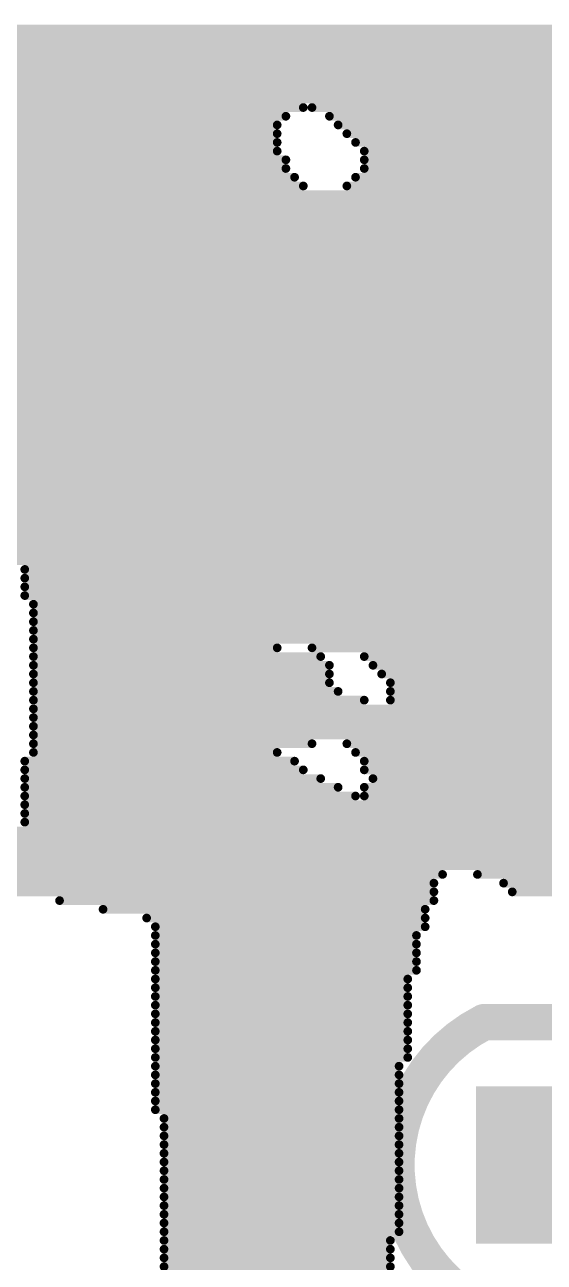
# Model space of a CAD drawing. Header units: millimetres. Extents: x -6 to 151, y -20 to 98.
# Drawn here: x 36.886 to 38.705, y 26.233 to 30.561 of the extents above; entities that cross this region are included whole.
import ezdxf

# ---------------------------------------------------------------- set-up
doc = ezdxf.new("R2010")
doc.units = ezdxf.units.MM
for name, color, linetype in [('BottomOverlay', 54, 'Continuous'), ('TopOverlay', 2, 'Continuous'), ('TopPaste', 8, 'Continuous'), ('TopSolder', 216, 'Continuous')]:
    doc.layers.add(name, color=color, linetype=linetype)

# ---------------------------------------------------------------- blocks, each defined once
blk = doc.blocks.new('CAP0402_167')
at = {"layer": 'TopPaste'}
for points in [[(-0.75, 0.25), (-0.25, 0.25), (-0.25, -0.25), (-0.75, -0.25)], [(0.25, 0.25), (0.75, 0.25), (0.75, -0.25), (0.25, -0.25)]]:
    blk.add_hatch(color=8, dxfattribs=at).paths.add_polyline_path(points)
at = {"layer": 'TopSolder'}
for points in [[(-0.7754, 0.2754), (-0.2246, 0.2754), (-0.2246, -0.2754), (-0.7754, -0.2754)], [(0.2246, 0.2754), (0.7754, 0.2754), (0.7754, -0.2754), (0.2246, -0.2754)]]:
    blk.add_hatch(color=216, dxfattribs=at).paths.add_polyline_path(points)
at = {"layer": 'TopOverlay', "const_width": 0.127}
for points in [[(-0.7472, -0.4997, -0.613401), (-0.7463, 0.5002)], [(0.7471, 0.4997, -0.613401), (0.7463, -0.5002)]]:
    blk.add_lwpolyline(points, format="xyb", dxfattribs=at)
for points in [[(-0.7466, 0.5), (-0.3466, 0.5)], [(0.3466, 0.5), (0.7466, 0.5)], [(-0.7466, -0.5), (-0.3466, -0.5)], [(0.3466, -0.5), (0.7466, -0.5)]]:
    blk.add_lwpolyline(points, dxfattribs=at)
at = {"layer": 'TopOverlay', "const_width": 0.0635}
for points in [[(-0.7784, 0.5, 1), (-0.7149, 0.5, 1)], [(-0.778, 0.5002, 1), (-0.7145, 0.5002, 1)], [(-0.3784, 0.5, 1), (-0.3149, 0.5, 1)], [(0.3149, 0.5, 1), (0.3784, 0.5, 1)], [(0.7149, 0.5, 1), (0.7784, 0.5, 1)], [(0.7154, 0.4997, 1), (0.7789, 0.4997, 1)], [(-0.7789, -0.4997, 1), (-0.7154, -0.4997, 1)], [(-0.7784, -0.5, 1), (-0.7149, -0.5, 1)], [(-0.3784, -0.5, 1), (-0.3149, -0.5, 1)], [(0.3149, -0.5, 1), (0.3784, -0.5, 1)], [(0.7145, -0.5002, 1), (0.778, -0.5002, 1)], [(0.7149, -0.5, 1), (0.7784, -0.5, 1)]]:
    blk.add_lwpolyline(points, format="xyb", close=True, dxfattribs=at)
blk = doc.blocks.new('RES0402_173')
at = {"layer": 'TopPaste'}
for points in [[(-0.75, -0.27), (-0.75, 0.27), (-0.25, 0.27), (-0.25, -0.27)], [(0.25, -0.27), (0.25, 0.27), (0.75, 0.27), (0.75, -0.27)]]:
    blk.add_hatch(color=8, dxfattribs=at).paths.add_polyline_path(points)
at = {"layer": 'TopSolder'}
for points in [[(-0.7754, -0.2954), (-0.7754, 0.2954), (-0.2246, 0.2954), (-0.2246, -0.2954)], [(0.2246, -0.2954), (0.2246, 0.2954), (0.7754, 0.2954), (0.7754, -0.2954)]]:
    blk.add_hatch(color=216, dxfattribs=at).paths.add_polyline_path(points)
at = {"layer": 'TopOverlay', "const_width": 0.127}
for points in [[(0.9652, 0.4826), (-0.9652, 0.4826)], [(-0.9652, 0.4826), (-0.9652, -0.4826)], [(0.9652, -0.4826), (0.9652, 0.4826)], [(0.9652, -0.4826), (-0.9652, -0.4826)]]:
    blk.add_lwpolyline(points, dxfattribs=at)
at = {"layer": 'TopOverlay', "const_width": 0.0635}
for points in [[(-0.997, 0.4826, 1), (-0.9335, 0.4826, 1)], [(-0.997, 0.4826, 1), (-0.9335, 0.4826, 1)], [(0.9335, 0.4826, 1), (0.997, 0.4826, 1)], [(0.9335, 0.4826, 1), (0.997, 0.4826, 1)], [(-0.997, -0.4826, 1), (-0.9335, -0.4826, 1)], [(-0.997, -0.4826, 1), (-0.9335, -0.4826, 1)], [(0.9335, -0.4826, 1), (0.997, -0.4826, 1)], [(0.9335, -0.4826, 1), (0.997, -0.4826, 1)]]:
    blk.add_lwpolyline(points, format="xyb", close=True, dxfattribs=at)

msp = doc.modelspace()

# ---------------------------------------------------------------- linework, layer by layer
at = {"layer": 'BottomOverlay', "const_width": 0.0305}
for points in [[(35.6667, 30.546), (40.7264, 30.546)], [(35.6667, 30.5156), (40.6959, 30.5156)], [(35.6667, 30.4851), (40.6654, 30.4851)], [(35.6972, 30.4546), (40.6349, 30.4546)], [(35.6972, 30.4241), (40.6349, 30.4241)], [(35.6972, 30.3936), (40.6044, 30.3936)], [(34.7828, 30.3632), (40.574, 30.3632)], [(34.7828, 30.3327), (40.5435, 30.3327)], [(34.7828, 30.3022), (40.5435, 30.3022)], [(34.7828, 30.2717), (37.8612, 30.2717)], [(34.7828, 30.2412), (37.8003, 30.2412)], [(37.8917, 30.2717), (40.513, 30.2717)], [(37.9527, 30.2412), (40.4825, 30.2412)], [(33.4416, 30.2108), (37.7698, 30.2108)], [(37.9832, 30.2108), (40.452, 30.2108)], [(33.4416, 30.1803), (37.7698, 30.1803)], [(38.0136, 30.1803), (40.4216, 30.1803)], [(33.4416, 30.1498), (37.7698, 30.1498)], [(33.4416, 30.1193), (37.7698, 30.1193)], [(38.0441, 30.1498), (40.4216, 30.1498)], [(38.0746, 30.1193), (40.3911, 30.1193)], [(33.4416, 30.0888), (37.8003, 30.0888)], [(38.0746, 30.0888), (40.3606, 30.0888)], [(33.4416, 30.0584), (37.8003, 30.0584)], [(33.4416, 30.0279), (37.8308, 30.0279)], [(38.0441, 30.0279), (40.2082, 30.0279)], [(38.0746, 30.0584), (40.3301, 30.0584)], [(33.4721, 29.9974), (37.8612, 29.9974)], [(38.0136, 29.9974), (40.2082, 29.9974)], [(33.4721, 29.9669), (40.2082, 29.9669)], [(33.4721, 29.9364), (40.2387, 29.9364)], [(33.4721, 29.906), (40.2387, 29.906)], [(33.4721, 29.8755), (40.2692, 29.8755)], [(33.4721, 29.845), (40.2692, 29.845)], [(33.5026, 29.8145), (40.2996, 29.8145)], [(33.5026, 29.784), (40.3301, 29.784)], [(33.5026, 29.7536), (40.3301, 29.7536)], [(33.5026, 29.7231), (40.3606, 29.7231)], [(33.5026, 29.6926), (40.3606, 29.6926)], [(33.5026, 29.6621), (40.3911, 29.6621)], [(33.5331, 29.6316), (40.4216, 29.6316)], [(33.5331, 29.6012), (40.4216, 29.6012)], [(33.5331, 29.5707), (40.452, 29.5707)], [(33.5331, 29.5402), (40.4825, 29.5402)], [(33.5331, 29.5097), (40.4825, 29.5097)], [(33.5331, 29.4792), (40.513, 29.4792)], [(33.5331, 29.4488), (40.513, 29.4488)], [(33.5636, 29.4183), (40.5435, 29.4183)], [(33.5636, 29.3878), (40.574, 29.3878)], [(33.5636, 29.3573), (40.6044, 29.3573)], [(33.5636, 29.3268), (40.6349, 29.3268)], [(33.5636, 29.2964), (40.6654, 29.2964)], [(33.5636, 29.2659), (40.6959, 29.2659)], [(33.5636, 29.2354), (40.7264, 29.2354)], [(33.5636, 29.2049), (40.7568, 29.2049)], [(33.5636, 29.1744), (40.7568, 29.1744)], [(33.5636, 29.144), (40.7873, 29.144)], [(33.5636, 29.1135), (40.8178, 29.1135)], [(33.5636, 29.083), (40.8483, 29.083)], [(33.5636, 29.0525), (40.8483, 29.0525)], [(33.5636, 29.022), (40.8788, 29.022)], [(33.594, 28.9916), (40.9092, 28.9916)], [(33.594, 28.9611), (40.9092, 28.9611)], [(33.594, 28.9306), (40.9397, 28.9306)], [(33.594, 28.9001), (40.6349, 28.9001)], [(33.594, 28.8696), (40.6044, 28.8696)], [(33.1064, 28.8392), (40.6044, 28.8392)], [(33.6245, 28.8087), (39.8424, 28.8087)], [(33.6245, 28.7782), (39.812, 28.7782)], [(34.7523, 28.7477), (39.1719, 28.7477)], [(34.7523, 28.7172), (39.1414, 28.7172)], [(34.7523, 28.6868), (39.1414, 28.6868)], [(36.8859, 28.6563), (39.1414, 28.6563)], [(36.8859, 28.6258), (39.1719, 28.6258)], [(36.8859, 28.5953), (39.2024, 28.5953)], [(36.8859, 28.5648), (39.2328, 28.5648)], [(36.9164, 28.5344), (39.2633, 28.5344)], [(36.9164, 28.5039), (39.2938, 28.5039)], [(36.9164, 28.4734), (42.9209, 28.4734)], [(36.9164, 28.4429), (42.9209, 28.4429)], [(36.9164, 28.4124), (42.9209, 28.4124)], [(36.9164, 28.382), (37.7698, 28.382)], [(37.8917, 28.382), (42.8904, 28.382)], [(36.9164, 28.3515), (37.9222, 28.3515)], [(38.0746, 28.3515), (42.8904, 28.3515)], [(36.9164, 28.321), (37.9527, 28.321)], [(38.1051, 28.321), (42.8904, 28.321)], [(36.9164, 28.2905), (37.9527, 28.2905)], [(36.9164, 28.26), (37.9527, 28.26)], [(38.1356, 28.2905), (42.8904, 28.2905)], [(38.166, 28.26), (42.8904, 28.26)], [(36.9164, 28.2296), (37.9832, 28.2296)], [(38.166, 28.2296), (40.8788, 28.2296)], [(36.9164, 28.1991), (38.0746, 28.1991)], [(36.9164, 28.1686), (40.7873, 28.1686)], [(38.166, 28.1991), (40.8178, 28.1991)], [(36.9164, 28.1381), (40.7568, 28.1381)], [(36.9164, 28.1076), (42.8904, 28.1076)], [(36.9164, 28.0772), (41.0616, 28.0772)], [(36.9164, 28.0467), (37.8917, 28.0467)], [(38.0136, 28.0467), (41.0312, 28.0467)], [(36.9164, 28.0162), (37.7698, 28.0162)], [(38.0441, 28.0162), (40.9702, 28.0162)], [(36.8859, 27.9857), (37.8308, 27.9857)], [(36.8859, 27.9552), (37.8612, 27.9552)], [(38.0746, 27.9857), (40.9397, 27.9857)], [(38.0746, 27.9552), (39.8424, 27.9552)], [(36.8859, 27.9248), (37.9222, 27.9248)], [(38.1051, 27.9248), (39.812, 27.9248)], [(36.8859, 27.8943), (37.9832, 27.8943)], [(36.8859, 27.8638), (38.0441, 27.8638)], [(38.0746, 27.8943), (39.751, 27.8943)], [(38.0746, 27.8638), (39.69, 27.8638)], [(36.8859, 27.8333), (39.6596, 27.8333)], [(36.8859, 27.8028), (39.6596, 27.8028)], [(36.8859, 27.7724), (39.6291, 27.7724)], [(36.8554, 27.7419), (41.275, 27.7419)], [(36.8554, 27.7114), (40.2692, 27.7114)], [(35.5448, 27.6809), (41.214, 27.6809)], [(36.8249, 27.6504), (39.9339, 27.6504)], [(36.8249, 27.62), (39.8729, 27.62)], [(36.7944, 27.559), (38.3184, 27.559)], [(36.8249, 27.5895), (38.3489, 27.5895)], [(38.4708, 27.5895), (39.812, 27.5895)], [(38.5623, 27.559), (39.812, 27.559)], [(36.7944, 27.5285), (38.3184, 27.5285)], [(38.5928, 27.5285), (39.7815, 27.5285)], [(37.0078, 27.498), (38.3184, 27.498)], [(37.1602, 27.4676), (38.288, 27.4676)], [(37.3126, 27.4371), (38.288, 27.4371)], [(37.3431, 27.4066), (38.288, 27.4066)], [(37.3431, 27.3761), (38.2575, 27.3761)], [(37.3431, 27.3456), (38.2575, 27.3456)], [(37.3431, 27.3152), (38.2575, 27.3152)], [(37.3431, 27.2847), (38.2575, 27.2847)], [(37.3431, 27.2542), (38.2575, 27.2542)], [(37.3431, 27.2237), (38.227, 27.2237)], [(37.3431, 27.1932), (38.227, 27.1932)], [(37.3431, 27.1628), (38.227, 27.1628)], [(37.3431, 27.1323), (38.227, 27.1323)], [(37.3431, 27.1018), (38.227, 27.1018)], [(37.3431, 27.0713), (38.227, 27.0713)], [(37.3431, 27.0408), (38.227, 27.0408)], [(37.3431, 27.0104), (38.227, 27.0104)], [(37.3431, 26.9799), (38.227, 26.9799)], [(37.3431, 26.9494), (38.227, 26.9494)], [(37.3431, 26.9189), (38.1965, 26.9189)], [(37.3431, 26.8884), (38.1965, 26.8884)], [(37.3431, 26.858), (38.1965, 26.858)], [(37.3431, 26.8275), (38.1965, 26.8275)], [(37.3431, 26.797), (38.1965, 26.797)], [(37.3431, 26.7665), (38.1965, 26.7665)], [(37.3736, 26.736), (38.1965, 26.736)], [(37.3736, 26.7056), (38.1965, 26.7056)], [(37.3736, 26.6751), (38.1965, 26.6751)], [(37.3736, 26.6446), (38.1965, 26.6446)], [(37.3736, 26.6141), (38.1965, 26.6141)], [(37.3736, 26.5836), (38.1965, 26.5836)], [(37.3736, 26.5532), (38.1965, 26.5532)], [(37.3736, 26.5227), (38.1965, 26.5227)], [(37.3736, 26.4922), (38.1965, 26.4922)], [(37.3736, 26.4617), (38.1965, 26.4617)], [(37.3736, 26.4312), (38.1965, 26.4312)], [(37.3736, 26.4008), (38.1965, 26.4008)], [(37.3736, 26.3703), (38.1965, 26.3703)], [(37.3736, 26.3398), (38.1965, 26.3398)], [(37.3736, 26.3093), (38.166, 26.3093)], [(37.3736, 26.2788), (38.166, 26.2788)], [(37.3736, 26.2484), (38.166, 26.2484)], [(37.3736, 26.2179), (38.166, 26.2179)]]:
    msp.add_lwpolyline(points, dxfattribs=at)
at = {"layer": 'BottomOverlay', "const_width": 0.0152}
for points in [[(37.7927, 30.2412, 1), (37.8079, 30.2412, 1)], [(37.8536, 30.2717, 1), (37.8689, 30.2717, 1)], [(37.8841, 30.2717, 1), (37.8993, 30.2717, 1)], [(37.9451, 30.2412, 1), (37.9603, 30.2412, 1)], [(37.7622, 30.2108, 1), (37.7774, 30.2108, 1)], [(37.9755, 30.2108, 1), (37.9908, 30.2108, 1)], [(37.7622, 30.1803, 1), (37.7774, 30.1803, 1)], [(38.006, 30.1803, 1), (38.0213, 30.1803, 1)], [(37.7622, 30.1498, 1), (37.7774, 30.1498, 1)], [(37.7622, 30.1193, 1), (37.7774, 30.1193, 1)], [(38.0365, 30.1498, 1), (38.0517, 30.1498, 1)], [(38.067, 30.1193, 1), (38.0822, 30.1193, 1)], [(37.7927, 30.0888, 1), (37.8079, 30.0888, 1)], [(38.067, 30.0888, 1), (38.0822, 30.0888, 1)], [(37.7927, 30.0584, 1), (37.8079, 30.0584, 1)], [(37.8231, 30.0279, 1), (37.8384, 30.0279, 1)], [(38.0365, 30.0279, 1), (38.0517, 30.0279, 1)], [(38.067, 30.0584, 1), (38.0822, 30.0584, 1)], [(37.8536, 29.9974, 1), (37.8689, 29.9974, 1)], [(38.006, 29.9974, 1), (38.0213, 29.9974, 1)], [(36.8783, 28.6563, 1), (36.8935, 28.6563, 1)], [(36.8783, 28.6258, 1), (36.8935, 28.6258, 1)], [(36.8783, 28.5953, 1), (36.8935, 28.5953, 1)], [(36.8783, 28.5648, 1), (36.8935, 28.5648, 1)], [(36.9087, 28.5344, 1), (36.924, 28.5344, 1)], [(36.9087, 28.5039, 1), (36.924, 28.5039, 1)], [(36.9087, 28.4734, 1), (36.924, 28.4734, 1)], [(36.9087, 28.4429, 1), (36.924, 28.4429, 1)], [(36.9087, 28.4124, 1), (36.924, 28.4124, 1)], [(36.9087, 28.382, 1), (36.924, 28.382, 1)], [(37.7622, 28.382, 1), (37.7774, 28.382, 1)], [(37.8841, 28.382, 1), (37.8993, 28.382, 1)], [(36.9087, 28.3515, 1), (36.924, 28.3515, 1)], [(37.9146, 28.3515, 1), (37.9298, 28.3515, 1)], [(38.067, 28.3515, 1), (38.0822, 28.3515, 1)], [(36.9087, 28.321, 1), (36.924, 28.321, 1)], [(37.9451, 28.321, 1), (37.9603, 28.321, 1)], [(38.0975, 28.321, 1), (38.1127, 28.321, 1)], [(36.9087, 28.2905, 1), (36.924, 28.2905, 1)], [(36.9087, 28.26, 1), (36.924, 28.26, 1)], [(37.9451, 28.2905, 1), (37.9603, 28.2905, 1)], [(37.9451, 28.26, 1), (37.9603, 28.26, 1)], [(38.1279, 28.2905, 1), (38.1432, 28.2905, 1)], [(38.1584, 28.26, 1), (38.1737, 28.26, 1)], [(36.9087, 28.2296, 1), (36.924, 28.2296, 1)], [(37.9755, 28.2296, 1), (37.9908, 28.2296, 1)], [(38.1584, 28.2296, 1), (38.1737, 28.2296, 1)], [(36.9087, 28.1991, 1), (36.924, 28.1991, 1)], [(36.9087, 28.1686, 1), (36.924, 28.1686, 1)], [(38.067, 28.1991, 1), (38.0822, 28.1991, 1)], [(38.1584, 28.1991, 1), (38.1737, 28.1991, 1)], [(36.9087, 28.1381, 1), (36.924, 28.1381, 1)], [(36.9087, 28.1076, 1), (36.924, 28.1076, 1)], [(36.9087, 28.0772, 1), (36.924, 28.0772, 1)], [(36.9087, 28.0467, 1), (36.924, 28.0467, 1)], [(37.8841, 28.0467, 1), (37.8993, 28.0467, 1)], [(38.006, 28.0467, 1), (38.0213, 28.0467, 1)], [(36.9087, 28.0162, 1), (36.924, 28.0162, 1)], [(37.7622, 28.0162, 1), (37.7774, 28.0162, 1)], [(38.0365, 28.0162, 1), (38.0517, 28.0162, 1)], [(36.8783, 27.9857, 1), (36.8935, 27.9857, 1)], [(36.8783, 27.9552, 1), (36.8935, 27.9552, 1)], [(37.8231, 27.9857, 1), (37.8384, 27.9857, 1)], [(37.8536, 27.9552, 1), (37.8689, 27.9552, 1)], [(38.067, 27.9857, 1), (38.0822, 27.9857, 1)], [(38.067, 27.9552, 1), (38.0822, 27.9552, 1)], [(36.8783, 27.9248, 1), (36.8935, 27.9248, 1)], [(37.9146, 27.9248, 1), (37.9298, 27.9248, 1)], [(38.0975, 27.9248, 1), (38.1127, 27.9248, 1)], [(36.8783, 27.8943, 1), (36.8935, 27.8943, 1)], [(36.8783, 27.8638, 1), (36.8935, 27.8638, 1)], [(37.9755, 27.8943, 1), (37.9908, 27.8943, 1)], [(38.0365, 27.8638, 1), (38.0517, 27.8638, 1)], [(38.067, 27.8943, 1), (38.0822, 27.8943, 1)], [(38.067, 27.8638, 1), (38.0822, 27.8638, 1)], [(36.8783, 27.8333, 1), (36.8935, 27.8333, 1)], [(36.8783, 27.8028, 1), (36.8935, 27.8028, 1)], [(36.8783, 27.7724, 1), (36.8935, 27.7724, 1)], [(38.3108, 27.559, 1), (38.3261, 27.559, 1)], [(38.3413, 27.5895, 1), (38.3565, 27.5895, 1)], [(38.4632, 27.5895, 1), (38.4785, 27.5895, 1)], [(38.5547, 27.559, 1), (38.5699, 27.559, 1)], [(38.3108, 27.5285, 1), (38.3261, 27.5285, 1)], [(38.5851, 27.5285, 1), (38.6004, 27.5285, 1)], [(37.0002, 27.498, 1), (37.0154, 27.498, 1)], [(38.3108, 27.498, 1), (38.3261, 27.498, 1)], [(37.1526, 27.4676, 1), (37.1678, 27.4676, 1)], [(37.305, 27.4371, 1), (37.3202, 27.4371, 1)], [(38.2803, 27.4676, 1), (38.2956, 27.4676, 1)], [(38.2803, 27.4371, 1), (38.2956, 27.4371, 1)], [(37.3355, 27.4066, 1), (37.3507, 27.4066, 1)], [(38.2803, 27.4066, 1), (38.2956, 27.4066, 1)], [(37.3355, 27.3761, 1), (37.3507, 27.3761, 1)], [(37.3355, 27.3456, 1), (37.3507, 27.3456, 1)], [(38.2499, 27.3761, 1), (38.2651, 27.3761, 1)], [(38.2499, 27.3456, 1), (38.2651, 27.3456, 1)], [(37.3355, 27.3152, 1), (37.3507, 27.3152, 1)], [(38.2499, 27.3152, 1), (38.2651, 27.3152, 1)], [(37.3355, 27.2847, 1), (37.3507, 27.2847, 1)], [(37.3355, 27.2542, 1), (37.3507, 27.2542, 1)], [(38.2499, 27.2847, 1), (38.2651, 27.2847, 1)], [(38.2499, 27.2542, 1), (38.2651, 27.2542, 1)], [(37.3355, 27.2237, 1), (37.3507, 27.2237, 1)], [(38.2194, 27.2237, 1), (38.2346, 27.2237, 1)], [(37.3355, 27.1932, 1), (37.3507, 27.1932, 1)], [(38.2194, 27.1932, 1), (38.2346, 27.1932, 1)], [(37.3355, 27.1628, 1), (37.3507, 27.1628, 1)], [(37.3355, 27.1323, 1), (37.3507, 27.1323, 1)], [(38.2194, 27.1628, 1), (38.2346, 27.1628, 1)], [(38.2194, 27.1323, 1), (38.2346, 27.1323, 1)], [(37.3355, 27.1018, 1), (37.3507, 27.1018, 1)], [(38.2194, 27.1018, 1), (38.2346, 27.1018, 1)], [(37.3355, 27.0713, 1), (37.3507, 27.0713, 1)], [(37.3355, 27.0408, 1), (37.3507, 27.0408, 1)], [(38.2194, 27.0713, 1), (38.2346, 27.0713, 1)], [(38.2194, 27.0408, 1), (38.2346, 27.0408, 1)], [(37.3355, 27.0104, 1), (37.3507, 27.0104, 1)], [(38.2194, 27.0104, 1), (38.2346, 27.0104, 1)], [(37.3355, 26.9799, 1), (37.3507, 26.9799, 1)], [(37.3355, 26.9494, 1), (37.3507, 26.9494, 1)], [(38.2194, 26.9799, 1), (38.2346, 26.9799, 1)], [(38.2194, 26.9494, 1), (38.2346, 26.9494, 1)], [(37.3355, 26.9189, 1), (37.3507, 26.9189, 1)], [(38.1889, 26.9189, 1), (38.2041, 26.9189, 1)], [(37.3355, 26.8884, 1), (37.3507, 26.8884, 1)], [(38.1889, 26.8884, 1), (38.2041, 26.8884, 1)], [(37.3355, 26.858, 1), (37.3507, 26.858, 1)], [(37.3355, 26.8275, 1), (37.3507, 26.8275, 1)], [(38.1889, 26.858, 1), (38.2041, 26.858, 1)], [(38.1889, 26.8275, 1), (38.2041, 26.8275, 1)], [(37.3355, 26.797, 1), (37.3507, 26.797, 1)], [(38.1889, 26.797, 1), (38.2041, 26.797, 1)], [(37.3355, 26.7665, 1), (37.3507, 26.7665, 1)], [(37.3659, 26.736, 1), (37.3812, 26.736, 1)], [(38.1889, 26.7665, 1), (38.2041, 26.7665, 1)], [(38.1889, 26.736, 1), (38.2041, 26.736, 1)], [(37.3659, 26.7056, 1), (37.3812, 26.7056, 1)], [(38.1889, 26.7056, 1), (38.2041, 26.7056, 1)], [(37.3659, 26.6751, 1), (37.3812, 26.6751, 1)], [(38.1889, 26.6751, 1), (38.2041, 26.6751, 1)], [(37.3659, 26.6446, 1), (37.3812, 26.6446, 1)], [(37.3659, 26.6141, 1), (37.3812, 26.6141, 1)], [(38.1889, 26.6446, 1), (38.2041, 26.6446, 1)], [(38.1889, 26.6141, 1), (38.2041, 26.6141, 1)], [(37.3659, 26.5836, 1), (37.3812, 26.5836, 1)], [(38.1889, 26.5836, 1), (38.2041, 26.5836, 1)], [(37.3659, 26.5532, 1), (37.3812, 26.5532, 1)], [(37.3659, 26.5227, 1), (37.3812, 26.5227, 1)], [(38.1889, 26.5532, 1), (38.2041, 26.5532, 1)], [(38.1889, 26.5227, 1), (38.2041, 26.5227, 1)], [(37.3659, 26.4922, 1), (37.3812, 26.4922, 1)], [(38.1889, 26.4922, 1), (38.2041, 26.4922, 1)], [(37.3659, 26.4617, 1), (37.3812, 26.4617, 1)], [(37.3659, 26.4312, 1), (37.3812, 26.4312, 1)], [(38.1889, 26.4617, 1), (38.2041, 26.4617, 1)], [(38.1889, 26.4312, 1), (38.2041, 26.4312, 1)], [(37.3659, 26.4008, 1), (37.3812, 26.4008, 1)], [(38.1889, 26.4008, 1), (38.2041, 26.4008, 1)], [(37.3659, 26.3703, 1), (37.3812, 26.3703, 1)], [(38.1889, 26.3703, 1), (38.2041, 26.3703, 1)], [(37.3659, 26.3398, 1), (37.3812, 26.3398, 1)], [(37.3659, 26.3093, 1), (37.3812, 26.3093, 1)], [(38.1584, 26.3093, 1), (38.1737, 26.3093, 1)], [(38.1889, 26.3398, 1), (38.2041, 26.3398, 1)], [(37.3659, 26.2788, 1), (37.3812, 26.2788, 1)], [(38.1584, 26.2788, 1), (38.1737, 26.2788, 1)], [(37.3659, 26.2484, 1), (37.3812, 26.2484, 1)], [(37.3659, 26.2179, 1), (37.3812, 26.2179, 1)], [(38.1584, 26.2484, 1), (38.1737, 26.2484, 1)], [(38.1584, 26.2179, 1), (38.1737, 26.2179, 1)]]:
    msp.add_lwpolyline(points, format="xyb", close=True, dxfattribs=at)

# ---------------------------------------------------------------- block references
at = {"rotation": 180}
msp.add_blockref('RES0402_173', (39.23, 28.3122), dxfattribs=at)
msp.add_blockref('CAP0402_167', (39.2409, 26.573))

doc.saveas('drawing.dxf')
